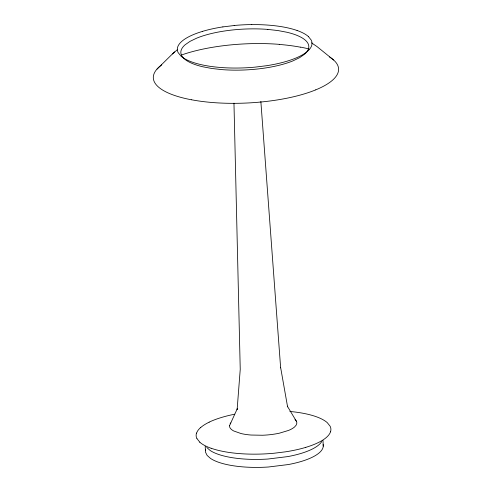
<?xml version="1.0" encoding="UTF-8"?>
<svg xmlns="http://www.w3.org/2000/svg" width="492" height="492" viewBox="0 0 492 492"><rect width="100%" height="100%" fill="white"/><g stroke="black" fill="none" stroke-linecap="round" stroke-linejoin="round"><path stroke-width="0.74" d="M229.5 425.734L237.279 408.729L237.138 409.461L240.237 369.381L233.964 103.203M230.127 423.84L230.816 422.899M172.428 53.966L177.181 49.821M157.034 69.138L174.537 51.869M222.864 26.912L234.26 25.51M267.869 29.422L277.882 30.547L286.891 32.251A64.071 20.436 -2.8 0 1 304.523 54.255L299.61 57.669L293.035 60.842A64.071 20.436 -2.8 0 1 221.787 69.606L211.775 68.474L202.766 66.771A64.071 20.436 -2.8 0 1 185.133 44.766L190.047 41.353L196.622 38.179A64.071 20.436 -2.8 0 1 267.882 29.409M311.553 42.872L316.903 46.5L333.613 60.012M308.392 36.549L311.208 40.067A67.502 21.531 -2.8 0 1 311.639 45.67A67.416 21.5 -2.8 0 1 307.5 51.309A67.349 21.482 -2.8 0 1 295.415 58.247A67.416 21.5 -2.8 0 1 286.971 61.211A67.502 21.531 -2.8 0 1 266.48 65.731L255.084 67.133A67.502 21.531 -2.8 0 1 237.47 68.044A67.416 21.5 -2.8 0 1 192.267 62.14A67.502 21.531 -2.8 0 1 180.951 56.088L178.135 52.57A67.502 21.531 -2.8 0 1 177.71 46.974A67.416 21.5 -2.8 0 1 202.384 31.42M206.745 447.456L210.072 450.414A58.979 18.813 -2.8 0 0 267.968 459.03L287.814 456.588A58.979 18.813 -2.8 0 0 321.768 441.508M199.838 442.21L197.021 438.692M296.436 421.337L287.34 406.164L287.586 406.853L280.594 367.296L280.637 367.856L260.858 101.426M322.973 440.371L323.256 446.17M205.207 446.269L205.422 450.617M323.127 444.534A58.979 18.813 -2.8 0 1 288.207 464.565L268.337 467.013A58.979 18.813 -2.8 0 1 210.484 458.39L207.132 455.432L205.545 452.259A58.979 18.813 -2.8 0 1 205.588 449.516M330.526 431.785A67.416 21.5 -2.8 0 1 305.858 447.333M211.154 448.255A67.416 21.5 -2.8 0 0 223.885 451.57A67.349 21.482 -2.8 0 0 239.309 453.587A67.416 21.5 -2.8 0 0 256.387 454.153A67.502 21.531 -2.8 0 0 273.97 453.249L285.366 451.847A67.502 21.531 -2.8 0 0 305.803 447.363M196.603 433.083A67.416 21.5 -2.8 0 1 200.742 427.443M209.143 422.142A67.416 21.5 -2.8 0 1 221.271 417.542A67.502 21.531 -2.8 0 1 234.715 414.196M289.849 411.46A67.416 21.5 -2.8 0 1 315.969 416.613A67.502 21.531 -2.8 0 1 327.266 422.659L330.095 426.189A67.502 21.531 -2.8 0 1 330.526 431.785M211.074 448.249A67.502 21.531 -2.8 0 1 199.77 442.197M196.941 438.667A67.502 21.531 -2.8 0 1 196.511 433.071M200.754 427.48A67.349 21.482 -2.8 0 1 209.168 422.173M295.022 419.59A33.671 10.738 -2.8 0 1 296.83 423.2L296.209 425.082L294.585 426.958A33.671 10.738 -2.8 0 1 288.54 430.426L279.438 433.169A33.671 10.738 -2.8 0 1 262.543 435.248L251.043 435.039A33.671 10.738 -2.8 0 1 241.031 433.544L233.688 430.955A33.671 10.738 -2.8 0 1 229.518 425.74M315.772 89.839A92.601 29.538 -2.8 0 0 332.389 80.307A92.748 29.582 -2.8 0 0 329.535 56.998M315.759 89.852A92.748 29.582 -2.8 0 1 212.605 102.539A92.601 29.538 -2.8 0 1 191.431 99.753M191.351 99.765A92.748 29.582 -2.8 0 1 159.519 66.58M181.726 54.926A92.748 29.582 -2.8 0 1 279.308 44.354M300.563 47.121A92.748 29.582 -2.8 0 1 309.13 49.009M279.241 44.428A92.601 29.538 -2.8 0 1 300.464 47.195M159.611 66.58A92.601 29.538 -2.8 0 1 161.696 64.901M251.855 24.594A67.416 21.5 -2.8 0 1 268.94 25.172A67.349 21.482 -2.8 0 1 284.358 27.183A67.416 21.5 -2.8 0 1 297.088 30.498M234.18 25.486A67.502 21.531 -2.8 0 1 251.756 24.575M297.082 30.486A67.502 21.531 -2.8 0 1 308.386 36.537M202.427 31.396A67.502 21.531 -2.8 0 1 222.907 26.888"/></g></svg>
